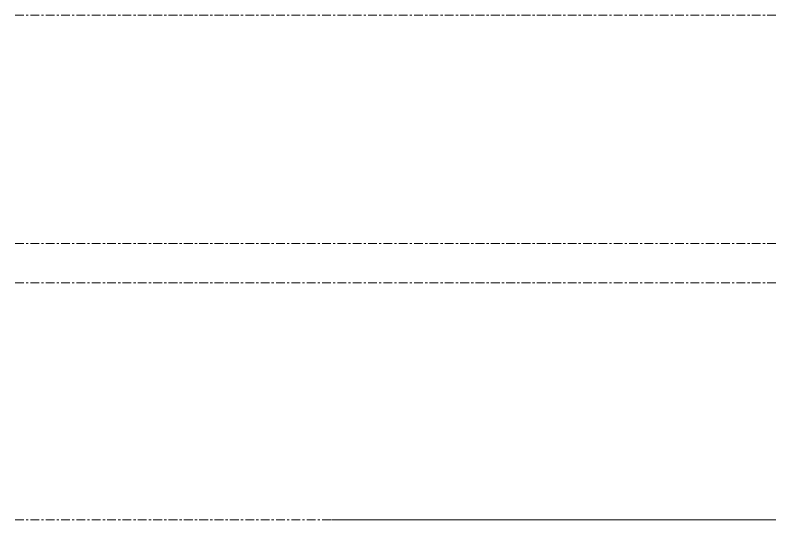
# Model space of a CAD drawing. Extents: x 4834 to 83801, y -13735 to 32221.
# Drawn here: x 12783.4 to 13127.6, y -12508.5 to -12278.5 of the extents above; entities that cross this region are included whole.
import ezdxf

# ---------------------------------------------------------------- set-up
doc = ezdxf.new("R2010")
doc.units = 0
doc.header["$LTSCALE"] = 8
doc.header["$MEASUREMENT"] = 0
doc.linetypes.add('Grid Line 1_2_', pattern=[0.875, 0.5, -0.125, 0.125, -0.125])
doc.layers.get('0').update_dxf_attribs({"lineweight": 9})
for name, color, linetype, lineweight in [('A-DIM-480', 52, 'Continuous', 18), ('A-FLOR-LEVL', 51, 'Continuous', 9), ('first_dwg', 8, 'Continuous', 9)]:
    doc.layers.add(name, color=color, linetype=linetype, lineweight=lineweight)

# ---------------------------------------------------------------- blocks, each defined once
blk = doc.blocks.new('first_dwg__Oblique-354695-Section 1')
at = {"layer": 'A-DIM-480'}
blk.add_line((245.97, 0), (243.72, 0), dxfattribs=at)
blk = doc.blocks.new('first_dwg-354694-Section 1')
at = {"layer": 'A-DIM-480'}
for p, q in [((402.03, 0), (177.42, 0)), ((402.03, 0), (239.97, 0)), ((402.03, 0), (239.97, 0)), ((402.03, 0), (241.09, 0)), ((402.03, 0), (241.09, 0)), ((402.03, 0), (241.47, 0)), ((402.03, 0), (241.47, 0)), ((402.03, 0), (242.22, 0)), ((500.53, 0), (242.22, 0)), ((376.53, 0), (243.34, 0))]:
    blk.add_line(p, q, dxfattribs=at)
at = {"layer": 'A-DIM-480', "flags": 128}
blk.add_lwpolyline([(177.42, 0), (532.53, 0), (243.34, 0)], dxfattribs=at)
for p in [(-65.92, 0), (-3.38, 0), (-2.25, 0), (-1.88, 0), (-1.13, 0), (0, 0)]:
    blk.add_blockref('first_dwg__Oblique-354695-Section 1', p)
at = {"extrusion": (0, 0, -1)}
for p in [(-423.76, 0), (-486.31, 0), (-487.43, 0), (-487.81, 0), (-488.56, 0), (-489.68, 0)]:
    blk.add_blockref('first_dwg__Oblique-354695-Section 1', p, dxfattribs=at)

msp = doc.modelspace()

# ---------------------------------------------------------------- linework, layer by layer
at = {"layer": 'A-FLOR-LEVL', "linetype": 'Grid Line 1_2_'}
for p, q in [((12783.38619, -12278.53771), (14033.99315, -12278.53771)), ((12783.38619, -12382.53771), (14146.5212, -12382.53771)), ((12783.38619, -12400.53771), (14024.49865, -12400.53771)), ((12783.38619, -12508.53771), (14033.99315, -12508.53771))]:
    msp.add_line(p, q, dxfattribs=at)

# ---------------------------------------------------------------- block references
at = {"layer": 'first_dwg', "color": 52, "lineweight": 20}
msp.add_blockref('first_dwg-354694-Section 1', (12750.32625, -12508.53771), dxfattribs=at)

doc.saveas('drawing.dxf')
